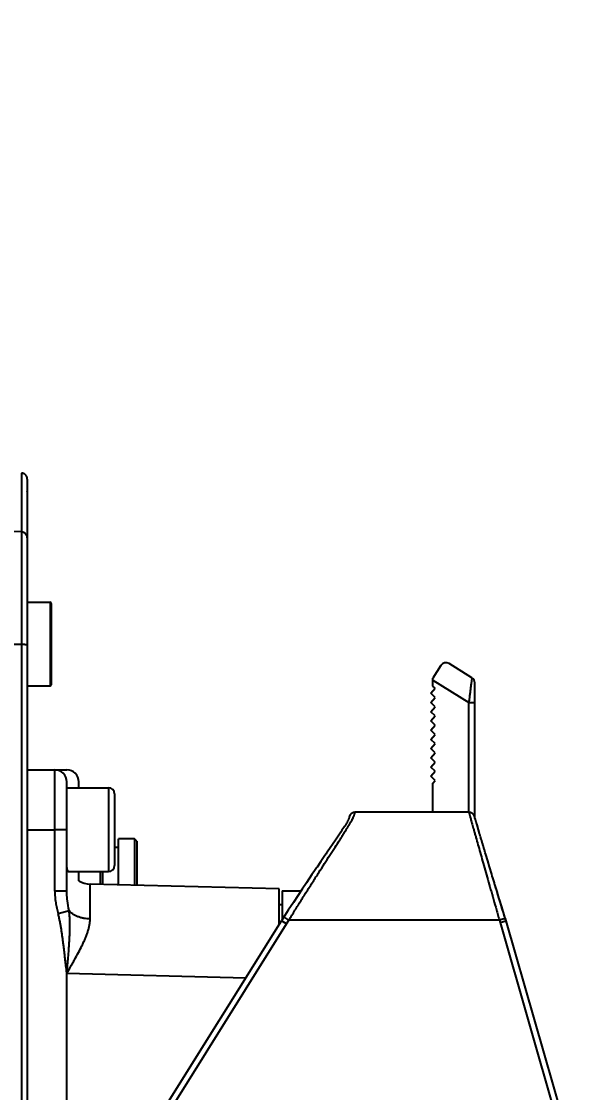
# Model space of a CAD drawing. Header units: millimetres. Extents: x 4086 to 8300, y 123 to 1549.
# Drawn here: x 7020.89 to 7032.7, y 660.12 to 682.49 of the extents above; entities that cross this region are included whole.
import ezdxf

# ---------------------------------------------------------------- set-up
doc = ezdxf.new("R2010")
doc.units = ezdxf.units.MM
doc.layers.add('外形图', color=7, linetype='Continuous')
doc.layers.add('尺寸标注', color=7, linetype='Continuous')
doc.styles.add('思源黑', font='SourceHanSansCN-Normal.ttf')
doc.dimstyles.new('尺寸标注_1_4比例', dxfattribs={"dimtxt": 7, "dimasz": 6, "dimexe": 2, "dimexo": 1.5, "dimgap": 1, "dimtad": 1, "dimdec": 1, "dimlfac": 4, "dimdsep": 46, "dimtxsty": '思源黑', "dimcen": 0.09, "dimadec": 0, "dimazin": 0, "dimtp": 0.01, "dimtm": 0.01, "dimtfac": 1, "dimtdec": 1, "dimtofl": 0, "dimtmove": 0, "dimatfit": 3, "dimfxl": 1, "dimtolj": 1, "dimarcsym": 0})

# ---------------------------------------------------------------- blocks, each defined once
blk = doc.blocks.new('*D965')
at = {"layer": 'Defpoints', "color": 0}
for p in [(7002.818, 720.237), (7020.981, 632.737), (7051.03, 632.737)]:
    blk.add_point(p, dxfattribs=at)
at = {"layer": '尺寸标注', "color": 0, "lineweight": -2}
for p, q in [((7004.318, 720.237), (7053.03, 720.237)), ((7051.03, 714.237), (7051.03, 638.737)), ((7022.481, 632.737), (7053.03, 632.737))]:
    blk.add_line(p, q, dxfattribs=at)
at = {"layer": '尺寸标注', "color": 0}
for points in [[(7052.03, 714.237), (7050.03, 714.237), (7051.03, 720.237)], [(7050.03, 638.737), (7052.03, 638.737), (7051.03, 632.737)]]:
    blk.add_solid(points, dxfattribs=at)
at = {"layer": '尺寸标注', "color": 0, "insert": (7046.401, 676.487), "char_height": 7, "attachment_point": 5, "rotation": 90, "style": '思源黑'}
blk.add_mtext('\\A1;350', dxfattribs=at)
blk = doc.blocks.new('*D973')
at = {"layer": 'Defpoints', "color": 0}
for p in [(6978.764, 855.112), (7014.387, 632.737), (7073.522, 632.737)]:
    blk.add_point(p, dxfattribs=at)
at = {"layer": '尺寸标注', "color": 0, "lineweight": -2}
for p, q in [((6980.264, 855.112), (7075.522, 855.112)), ((7073.522, 849.112), (7073.522, 638.737)), ((7015.887, 632.737), (7075.522, 632.737))]:
    blk.add_line(p, q, dxfattribs=at)
at = {"layer": '尺寸标注', "color": 0}
for points in [[(7074.522, 849.112), (7072.522, 849.112), (7073.522, 855.112)], [(7072.522, 638.737), (7074.522, 638.737), (7073.522, 632.737)]]:
    blk.add_solid(points, dxfattribs=at)
at = {"layer": '尺寸标注', "color": 0, "insert": (7068.898, 743.924), "char_height": 7, "attachment_point": 5, "rotation": 90, "style": '思源黑'}
blk.add_mtext('\\A1;889.5', dxfattribs=at)

msp = doc.modelspace()

# ---------------------------------------------------------------- linework, layer by layer
at = {"layer": '外形图'}
for p, q in [((7020.8912, 673.0563), (7020.8912, 632.8659)), ((7021.014, 672.9314), (7021.014, 632.8618)), ((7021.014, 672.676), (7021.014, 672.677)), ((7020.8912, 671.8279), (7020.2542, 671.8387)), ((7021.014, 670.3618), (7021.489, 670.3618)), ((7021.489, 670.3618), (7021.489, 668.6118)), ((7021.514, 670.3368), (7021.514, 668.6368)), ((7020.8912, 669.4756), (7012.5871, 669.4811)), ((7029.653, 669.0406), (7029.487, 668.7749)), ((7030.3033, 668.7817), (7029.8253, 669.0804)), ((7029.487, 668.6099), (7029.487, 668.7749)), ((7029.487, 668.737), (7030.237, 668.2683)), ((7030.362, 665.8758), (7030.362, 668.6757)), ((7021.014, 668.6118), (7021.489, 668.6118)), ((7029.4411, 668.4595), (7029.537, 668.564)), ((7029.537, 668.3715), (7029.4411, 668.4595)), ((7029.537, 668.564), (7029.487, 668.6099)), ((7029.4411, 668.267), (7029.537, 668.3715)), ((7029.537, 668.179), (7029.4411, 668.267)), ((7030.237, 665.9743), (7030.237, 668.2683)), ((7029.4411, 668.0745), (7029.537, 668.179)), ((7029.537, 667.9865), (7029.4411, 668.0745)), ((7029.4411, 667.882), (7029.537, 667.9865)), ((7029.537, 667.794), (7029.4411, 667.882)), ((7029.4411, 667.6895), (7029.537, 667.794)), ((7029.537, 667.6015), (7029.4411, 667.6895)), ((7029.4411, 667.497), (7029.537, 667.6015)), ((7029.537, 667.409), (7029.4411, 667.497)), ((7029.4411, 667.3045), (7029.537, 667.409)), ((7029.537, 667.2165), (7029.4411, 667.3045)), ((7029.4411, 667.112), (7029.537, 667.2165)), ((7029.537, 667.024), (7029.4411, 667.112)), ((7029.4411, 666.9195), (7029.537, 667.024)), ((7029.537, 666.8315), (7029.4411, 666.9195)), ((7021.014, 666.8618), (7021.839, 666.8618)), ((7021.589, 665.6117), (7021.589, 666.8618)), ((7029.4411, 666.727), (7029.537, 666.8315)), ((7029.537, 666.639), (7029.4411, 666.727)), ((7021.839, 664.3293), (7021.839, 666.6118)), ((7021.839, 666.4868), (7022.714, 666.4868)), ((7022.089, 666.4868), (7022.089, 666.6118)), ((7022.714, 666.4868), (7022.714, 664.7368)), ((7029.487, 666.5845), (7029.537, 666.639)), ((7029.487, 665.9743), (7029.487, 666.5845)), ((7022.839, 666.3618), (7022.839, 664.8618)), ((7027.6934, 665.7685), (7027.6875, 665.7583)), ((7027.7366, 665.863), (7027.7365, 665.8625)), ((7027.7367, 665.8634), (7027.7366, 665.863)), ((7027.7368, 665.8639), (7027.7367, 665.8634)), ((7027.7369, 665.8643), (7027.7368, 665.8639)), ((7027.737, 665.8647), (7027.7369, 665.8643)), ((7027.7371, 665.8654), (7027.737, 665.8647)), ((7027.7376, 665.8684), (7027.7371, 665.8654)), ((7027.7378, 665.8697), (7027.7376, 665.8684)), ((7027.738, 665.8707), (7027.7378, 665.8697)), ((7027.7382, 665.8718), (7027.738, 665.8707)), ((7027.7385, 665.873), (7027.7382, 665.8718)), ((7027.8371, 665.9719), (7027.8373, 665.972)), ((7030.2379, 665.9743), (7027.8617, 665.9743)), ((7030.3625, 665.8742), (7030.3616, 665.8771)), ((7030.3635, 665.8711), (7030.3625, 665.8742)), ((7030.3645, 665.8676), (7030.3635, 665.8711)), ((7030.3664, 665.8612), (7030.3645, 665.8676)), ((7030.3775, 665.8219), (7030.3664, 665.8612)), ((7030.3924, 665.7702), (7030.3775, 665.8219)), ((7030.4096, 665.7115), (7030.3924, 665.7702)), ((7021.839, 665.6118), (7021.589, 665.6117)), ((7021.589, 664.3296), (7021.589, 665.6111)), ((7027.5617, 665.5594), (7027.5328, 665.5159)), ((7027.5883, 665.5999), (7027.5617, 665.5594)), ((7027.6067, 665.6282), (7027.5883, 665.5999)), ((7027.6237, 665.6547), (7027.6067, 665.6282)), ((7027.6394, 665.6793), (7027.6237, 665.6547)), ((7027.649, 665.6947), (7027.6394, 665.6793)), ((7027.6581, 665.7092), (7027.649, 665.6947)), ((7027.6664, 665.7228), (7027.6581, 665.7092)), ((7027.674, 665.7354), (7027.6664, 665.7228)), ((7027.6811, 665.7472), (7027.674, 665.7354)), ((7027.6875, 665.7583), (7027.6811, 665.7472)), ((7030.4391, 665.6118), (7030.4096, 665.7115)), ((7030.4453, 665.591), (7030.4391, 665.6118)), ((7023.2515, 665.4243), (7022.919, 665.4243)), ((7022.919, 664.4623), (7022.919, 665.4243)), ((7023.3015, 665.3743), (7023.2515, 665.4243)), ((7023.2515, 665.4243), (7023.2515, 664.4536)), ((7023.3015, 665.3743), (7023.3015, 664.4522)), ((7027.4506, 665.3934), (7027.4045, 665.3253)), ((7027.4935, 665.457), (7027.4506, 665.3934)), ((7027.5328, 665.5159), (7027.4935, 665.457)), ((7030.476, 665.4881), (7030.4688, 665.5123)), ((7030.5366, 665.2844), (7030.5237, 665.3279)), ((7022.919, 665.2368), (7022.839, 665.2368)), ((7027.2549, 665.1053), (7027.2315, 665.0707)), ((7027.2666, 665.1225), (7027.2549, 665.1053)), ((7027.3549, 665.2525), (7027.2666, 665.1225)), ((7030.5825, 665.13), (7030.5729, 665.1621)), ((7030.5923, 665.0972), (7030.5825, 665.13)), ((7030.6332, 664.9601), (7030.5923, 665.0972)), ((7027.2315, 665.0707), (7027.1465, 664.9457)), ((7030.6713, 664.8336), (7030.6332, 664.9601)), ((7021.8776, 664.7368), (7022.714, 664.7368)), ((7022.089, 664.5448), (7022.089, 664.7368)), ((7022.5365, 664.7368), (7022.5365, 664.4723)), ((7022.5865, 664.7368), (7022.5865, 664.471)), ((7026.9604, 664.6732), (7026.8449, 664.5032)), ((7030.717, 664.6824), (7030.6713, 664.8336)), ((7030.7287, 664.6436), (7030.717, 664.6824)), ((7026.2765, 664.3743), (7022.3259, 664.4778)), ((7026.8449, 664.5032), (7026.7553, 664.3699)), ((7030.7406, 664.6045), (7030.7287, 664.6436)), ((7030.7526, 664.565), (7030.7406, 664.6045)), ((7030.7647, 664.5251), (7030.7526, 664.565)), ((7021.839, 664.3296), (7021.589, 664.3296)), ((7026.2765, 663.6371), (7026.2765, 664.3743)), ((7026.339, 664.3368), (7026.7332, 664.3368)), ((7026.339, 664.3368), (7026.339, 663.7362)), ((7026.6644, 664.2335), (7026.5729, 664.095)), ((7026.7553, 664.3699), (7026.6644, 664.2335)), ((7030.8722, 664.1712), (7030.8592, 664.2139)), ((7026.2765, 664.0493), (7026.339, 664.0493)), ((7026.5729, 664.095), (7026.4661, 663.932)), ((7030.8852, 664.1283), (7030.8722, 664.1712)), ((7030.8982, 664.0852), (7030.8852, 664.1283)), ((7030.9244, 663.9986), (7030.8982, 664.0852)), ((7031.0036, 663.7359), (7030.9244, 663.9986)), ((7021.6587, 663.8605), (7021.8855, 663.9248)), ((7026.4661, 663.932), (7026.3232, 663.7117)), ((7026.4802, 663.7243), (7026.3753, 663.7923)), ((7030.9962, 663.7603), (7030.8765, 663.7243)), ((7031.0036, 663.7359), (7030.9962, 663.7603)), ((7030.9975, 663.7561), (7031.0013, 663.7435)), ((7023.7549, 659.6017), (7026.3231, 663.7117)), ((7023.861, 659.5354), (7026.4292, 663.6455)), ((7026.4292, 663.6455), (7026.3232, 663.7117)), ((7026.4292, 663.6455), (7026.4802, 663.7243)), ((7030.8765, 663.7243), (7026.4802, 663.7243)), ((7030.8765, 663.7243), (7030.8911, 663.6758)), ((7030.8911, 663.6758), (7031.0108, 663.7117)), ((7030.8911, 663.6758), (7032.0898, 659.4953)), ((7031.0013, 663.7435), (7031.0036, 663.7359)), ((7031.0108, 663.7117), (7031.0036, 663.7359)), ((7031.0036, 663.7359), (7031.0061, 663.7273)), ((7031.0061, 663.7273), (7031.0108, 663.7117)), ((7031.0108, 663.7117), (7032.21, 659.5297)), ((7021.8389, 662.6163), (7025.5771, 662.5177))]:
    msp.add_line(p, q, dxfattribs=at)
for points in [[(7021.014, 672.9314), (7021.014, 672.9339), (7021.0139, 672.9364), (7021.0138, 672.9389), (7021.0136, 672.9414), (7021.0134, 672.944), (7021.0131, 672.9465), (7021.0128, 672.949), (7021.0124, 672.9515), (7021.012, 672.954), (7021.0115, 672.9564), (7021.011, 672.9589), (7021.0104, 672.9614), (7021.0097, 672.9638), (7021.0091, 672.9662), (7021.0083, 672.9686), (7021.0076, 672.971), (7021.0067, 672.9734), (7021.0059, 672.9758), (7021.0049, 672.9782), (7021.004, 672.9805), (7021.003, 672.9828), (7021.0019, 672.9851), (7021.0008, 672.9874), (7020.9996, 672.9896), (7020.9984, 672.9918), (7020.9972, 672.994), (7020.9959, 672.9962), (7020.9946, 672.9983), (7020.9932, 673.0004), (7020.9918, 673.0025), (7020.9903, 673.0046), (7020.9888, 673.0066), (7020.9873, 673.0086), (7020.9857, 673.0106), (7020.9841, 673.0125), (7020.9824, 673.0144), (7020.9807, 673.0163), (7020.979, 673.0181), (7020.9772, 673.0199), (7020.9754, 673.0217), (7020.9736, 673.0234), (7020.9717, 673.0251), (7020.9698, 673.0268), (7020.9679, 673.0284), (7020.9659, 673.0299), (7020.9639, 673.0315), (7020.9618, 673.033), (7020.9598, 673.0344), (7020.9577, 673.0358), (7020.9555, 673.0372), (7020.9534, 673.0385), (7020.9512, 673.0398), (7020.949, 673.041), (7020.9468, 673.0422), (7020.9445, 673.0434), (7020.9423, 673.0445), (7020.94, 673.0455), (7020.9377, 673.0465), (7020.9353, 673.0475), (7020.933, 673.0484), (7020.9306, 673.0492), (7020.9282, 673.0501), (7020.9258, 673.0508), (7020.9234, 673.0515), (7020.921, 673.0522), (7020.9185, 673.0528), (7020.916, 673.0534), (7020.9136, 673.0539), (7020.9111, 673.0544), (7020.9086, 673.0548), (7020.9061, 673.0552), (7020.9036, 673.0555), (7020.9011, 673.0558), (7020.8986, 673.056), (7020.8961, 673.0562), (7020.8935, 673.0563), (7020.8912, 673.0563)], [(7027.7365, 665.8625), (7027.7364, 665.8619), (7027.7363, 665.8615), (7027.7362, 665.8612), (7027.7361, 665.8608), (7027.736, 665.8604), (7027.7359, 665.86), (7027.7358, 665.8595), (7027.7357, 665.8591), (7027.7355, 665.8585), (7027.7354, 665.858), (7027.7352, 665.8574), (7027.735, 665.8567), (7027.7349, 665.8561), (7027.7346, 665.8553), (7027.7344, 665.8546), (7027.7342, 665.8538), (7027.7339, 665.8529), (7027.7336, 665.852), (7027.7333, 665.851), (7027.7329, 665.8499), (7027.7325, 665.8488), (7027.7321, 665.8476), (7027.7317, 665.8464), (7027.7312, 665.845), (7027.7306, 665.8436), (7027.73, 665.842), (7027.7294, 665.8403), (7027.7286, 665.8384), (7027.7277, 665.8363), (7027.7268, 665.834), (7027.7256, 665.8313), (7027.7243, 665.8284), (7027.723, 665.8253), (7027.7215, 665.822), (7027.7199, 665.8186), (7027.7182, 665.815), (7027.7163, 665.8113), (7027.7144, 665.8074), (7027.7124, 665.8034), (7027.7102, 665.7992), (7027.708, 665.795), (7027.7058, 665.7908), (7027.7035, 665.7866), (7027.7012, 665.7823), (7027.6988, 665.778), (7027.6962, 665.7734), (7027.6934, 665.7685)], [(7027.8614, 665.9743), (7027.86, 665.9743), (7027.8574, 665.9743), (7027.8549, 665.9742), (7027.8524, 665.974), (7027.8498, 665.9738), (7027.8473, 665.9735), (7027.8447, 665.9732), (7027.8422, 665.9728), (7027.8396, 665.9724), (7027.8371, 665.9719), (7027.8346, 665.9714), (7027.8321, 665.9708), (7027.8296, 665.9702), (7027.8271, 665.9696), (7027.8247, 665.9688), (7027.8223, 665.9681), (7027.8199, 665.9673), (7027.8176, 665.9664), (7027.8152, 665.9655), (7027.8129, 665.9645), (7027.8106, 665.9635), (7027.8083, 665.9625), (7027.806, 665.9614), (7027.8037, 665.9602), (7027.8014, 665.959), (7027.7992, 665.9577), (7027.7969, 665.9564), (7027.7947, 665.955), (7027.7926, 665.9536), (7027.7904, 665.9522), (7027.7883, 665.9507), (7027.7863, 665.9492), (7027.7843, 665.9477), (7027.7823, 665.9461), (7027.7804, 665.9445), (7027.7785, 665.9429), (7027.7767, 665.9413), (7027.775, 665.9397), (7027.7733, 665.938), (7027.7717, 665.9364), (7027.77, 665.9347), (7027.7685, 665.9329), (7027.7669, 665.9312), (7027.7654, 665.9294), (7027.764, 665.9276), (7027.7626, 665.9258), (7027.7612, 665.924), (7027.7599, 665.9223), (7027.7586, 665.9205), (7027.7575, 665.9187), (7027.7563, 665.917), (7027.7552, 665.9153), (7027.7542, 665.9137), (7027.7533, 665.9121), (7027.7524, 665.9105), (7027.7515, 665.909), (7027.7507, 665.9075), (7027.75, 665.9061), (7027.7493, 665.9047), (7027.7487, 665.9034), (7027.7481, 665.9022), (7027.7475, 665.9009), (7027.747, 665.8998), (7027.7465, 665.8986), (7027.746, 665.8975), (7027.7456, 665.8965), (7027.7451, 665.8955), (7027.7447, 665.8944), (7027.7444, 665.8935), (7027.744, 665.8925), (7027.7437, 665.8916), (7027.7433, 665.8907), (7027.743, 665.8898), (7027.7427, 665.8889), (7027.7425, 665.8881), (7027.7422, 665.8872), (7027.7419, 665.8864), (7027.7417, 665.8856), (7027.7414, 665.8848), (7027.7412, 665.884), (7027.741, 665.8833), (7027.7408, 665.8825), (7027.7406, 665.8818), (7027.7404, 665.8811), (7027.7402, 665.8804), (7027.74, 665.8796), (7027.7398, 665.8789), (7027.7396, 665.8783), (7027.7395, 665.8776), (7027.7393, 665.8769), (7027.7392, 665.8762), (7027.739, 665.8756), (7027.7389, 665.8749), (7027.7387, 665.8743), (7027.7385, 665.873)], [(7030.3616, 665.8771), (7030.3611, 665.8786), (7030.3607, 665.88), (7030.3602, 665.8814), (7030.3598, 665.8828), (7030.3593, 665.8842), (7030.3588, 665.8856), (7030.3583, 665.8869), (7030.3578, 665.8883), (7030.3573, 665.8896), (7030.3568, 665.8909), (7030.3563, 665.8921), (7030.3559, 665.8932), (7030.3554, 665.8944), (7030.3549, 665.8955), (7030.3545, 665.8966), (7030.354, 665.8977), (7030.3535, 665.8988), (7030.353, 665.8998), (7030.3525, 665.9009), (7030.352, 665.902), (7030.3514, 665.9031), (7030.3509, 665.9041), (7030.3503, 665.9052), (7030.3498, 665.9063), (7030.3492, 665.9074), (7030.3486, 665.9084), (7030.348, 665.9095), (7030.3474, 665.9106), (7030.3467, 665.9117), (7030.3461, 665.9128), (7030.3454, 665.9139), (7030.3447, 665.915), (7030.344, 665.9161), (7030.3433, 665.9173), (7030.3425, 665.9184), (7030.3417, 665.9196), (7030.3409, 665.9208), (7030.34, 665.9219), (7030.3392, 665.9231), (7030.3382, 665.9244), (7030.3373, 665.9256), (7030.3363, 665.9268), (7030.3353, 665.9281), (7030.3342, 665.9294), (7030.3332, 665.9307), (7030.332, 665.932), (7030.3308, 665.9333), (7030.3296, 665.9346), (7030.3283, 665.936), (7030.327, 665.9373), (7030.3257, 665.9386), (7030.3244, 665.9398), (7030.3232, 665.941), (7030.3218, 665.9422), (7030.3204, 665.9435), (7030.3189, 665.9447), (7030.3174, 665.946), (7030.3158, 665.9473), (7030.3141, 665.9486), (7030.3123, 665.9499), (7030.3105, 665.9512), (7030.3086, 665.9525), (7030.3067, 665.9538), (7030.3047, 665.9551), (7030.3026, 665.9564), (7030.3005, 665.9576), (7030.2983, 665.9588), (7030.2961, 665.96), (7030.2939, 665.9612), (7030.2916, 665.9623), (7030.2893, 665.9633), (7030.287, 665.9644), (7030.2846, 665.9653), (7030.2823, 665.9662), (7030.28, 665.9671), (7030.2777, 665.9679), (7030.2754, 665.9686), (7030.273, 665.9693), (7030.2706, 665.97), (7030.2681, 665.9707), (7030.2656, 665.9712), (7030.2631, 665.9718), (7030.2606, 665.9723), (7030.2581, 665.9727), (7030.2555, 665.9731), (7030.2529, 665.9734), (7030.2503, 665.9737), (7030.2478, 665.974), (7030.2452, 665.9741), (7030.2426, 665.9743), (7030.24, 665.9743), (7030.2379, 665.9743)], [(7030.4618, 665.5357), (7030.4485, 665.5803), (7030.4453, 665.591)], [(7027.4045, 665.3253), (7027.3752, 665.2823), (7027.3549, 665.2525)], [(7030.4688, 665.5123), (7030.4653, 665.5241), (7030.4618, 665.5357)], [(7030.4911, 665.4373), (7030.4873, 665.4502), (7030.4835, 665.463), (7030.476, 665.4881)], [(7030.5237, 665.3279), (7030.5194, 665.3421), (7030.5152, 665.3562), (7030.5111, 665.3701), (7030.507, 665.3838), (7030.503, 665.3974), (7030.499, 665.4109), (7030.4911, 665.4373)], [(7030.5729, 665.1621), (7030.5636, 665.1937), (7030.5589, 665.2092), (7030.5544, 665.2245), (7030.5499, 665.2397), (7030.5454, 665.2547), (7030.541, 665.2696), (7030.5366, 665.2844)], [(7027.1465, 664.9457), (7027.0694, 664.8327), (7027.0562, 664.8134), (7027.0429, 664.7939), (7027.0294, 664.7742), (7027.0159, 664.7544), (7026.9604, 664.6732)], [(7030.8144, 664.3615), (7030.7893, 664.4441), (7030.7831, 664.4645), (7030.7769, 664.4848), (7030.7708, 664.505), (7030.7647, 664.5251)], [(7030.8399, 664.2776), (7030.8335, 664.2987), (7030.8271, 664.3197), (7030.8207, 664.3406), (7030.8144, 664.3615)], [(7030.8592, 664.2139), (7030.8527, 664.2352), (7030.8399, 664.2776)]]:
    msp.add_lwpolyline(points, dxfattribs=at)
for centre, radius, start, end in [((7021.489, 670.3368), 0.025, 0, 90), ((7029.759, 668.9743), 0.125, 58, 148), ((7030.237, 668.6757), 0.125, 0, 58), ((7021.489, 668.6368), 0.025, 270, 0), ((7021.589, 666.6118), 0.25, 0, 90), ((7021.839, 666.6118), 0.25, 0, 90), ((7022.714, 666.3618), 0.125, 0, 90), ((7027.8631, 665.8468), 0.128, 118.25182, 123.65953), ((7027.8627, 665.8475), 0.1272, 117.84678, 118.2471), ((7027.8619, 665.8491), 0.1254, 112.50685, 117.85413), ((7027.8616, 665.848), 0.1264, 95.73001, 101.1096), ((7027.8616, 665.8484), 0.126, 95.53486, 95.72875), ((7027.8615, 665.8496), 0.1247, 90.02382, 95.54071), ((7022.714, 664.8618), 0.125, 270, 0), ((7022.339, 664.9776), 0.5, 239.98869, 268.4997), ((6805.6069, 595.8657), 235.3933, 16.775293, 16.931073)]:
    msp.add_arc(centre, radius, start, end, dxfattribs=at)
for points, knots in [([(7021.014, 671.7056), (7021.014, 671.7135), (7021.0124, 671.7294), (7021.0054, 671.7523), (7020.994, 671.7734), (7020.9787, 671.7919), (7020.96, 671.8072), (7020.9386, 671.8187), (7020.9154, 671.8259), (7020.8993, 671.8277), (7020.8912, 671.8279)], [0, 0, 0, 0, 0.1236494, 0.2475033, 0.371736, 0.4964634, 0.6217268, 0.7474879, 0.8736346, 1, 1, 1, 1]), ([(7021.014, 669.4708), (7021.014, 669.4709), (7021.0138, 669.4711), (7021.013, 669.4715), (7021.0113, 669.4718), (7021.0084, 669.4723), (7021.0044, 669.4727), (7020.9992, 669.4731), (7020.9931, 669.4735), (7020.986, 669.4738), (7020.9779, 669.4742), (7020.969, 669.4745), (7020.9557, 669.4749), (7020.9378, 669.4752), (7020.915, 669.4755), (7020.8992, 669.4756), (7020.8912, 669.4756)], [0, 0, 0, 0, 0.0022164, 0.0062545, 0.021015, 0.0449593, 0.0779707, 0.1197766, 0.1700014, 0.2281826, 0.2937788, 0.3661767, 0.4446979, 0.6171113, 0.8045556, 1, 1, 1, 1]), ([(7030.3033, 668.7817), (7030.3032, 668.7817), (7030.303, 668.7814), (7030.3029, 668.781), (7030.3027, 668.7801), (7030.3025, 668.7789), (7030.3022, 668.7773), (7030.3018, 668.7754), (7030.3015, 668.7731), (7030.3009, 668.7694), (7030.3, 668.764), (7030.2989, 668.7564), (7030.2976, 668.7476), (7030.2962, 668.7375), (7030.2947, 668.7262), (7030.293, 668.7137), (7030.2912, 668.7002), (7030.2885, 668.6803), (7030.285, 668.6533), (7030.2805, 668.6186), (7030.2757, 668.5811), (7030.2707, 668.5411), (7030.2654, 668.499), (7030.2599, 668.4551), (7030.2543, 668.4098), (7030.2466, 668.3473), (7030.2409, 668.3001), (7030.237, 668.2683)], [0, 0, 0, 0, 0.0003342, 0.0013298, 0.0030216, 0.0054078, 0.008483, 0.0122405, 0.0166737, 0.0217755, 0.0339564, 0.0487261, 0.066027, 0.0857841, 0.1078709, 0.132151, 0.1584885, 0.1867464, 0.24848, 0.3163497, 0.3896453, 0.4677162, 0.5499121, 0.6355825, 0.724077, 0.814745, 1, 1, 1, 1]), ([(7030.237, 668.2683), (7030.2446, 668.2683), (7030.2599, 668.2683), (7030.2827, 668.2678), (7030.3046, 668.267), (7030.3216, 668.2661), (7030.3337, 668.2652), (7030.3413, 668.2645), (7030.3477, 668.2637), (7030.3528, 668.2629), (7030.3564, 668.2622), (7030.3586, 668.2617), (7030.3598, 668.2613), (7030.3608, 668.2609), (7030.3616, 668.2604), (7030.362, 668.2599), (7030.362, 668.2596)], [0, 0, 0, 0, 0.1804603, 0.365088, 0.5428361, 0.7016637, 0.7705421, 0.8309564, 0.8821826, 0.923824, 0.9558255, 0.968293, 0.9784968, 0.9865438, 0.9926019, 1, 1, 1, 1]), ([(7026.4802, 663.7243), (7026.5012, 663.7587), (7026.5431, 663.8272), (7026.6271, 663.9636), (7026.7321, 664.1325), (7026.8578, 664.3324), (7026.9823, 664.5279), (7027.1044, 664.7178), (7027.2227, 664.901), (7027.3355, 665.0763), (7027.4416, 665.2419), (7027.5257, 665.3728), (7027.5885, 665.4713), (7027.6318, 665.5398), (7027.6723, 665.6044), (7027.7096, 665.6647), (7027.7435, 665.7204), (7027.7734, 665.7712), (7027.7989, 665.8169), (7027.8169, 665.8519), (7027.8288, 665.877), (7027.8362, 665.8936), (7027.8425, 665.9087), (7027.8477, 665.9223), (7027.852, 665.9343), (7027.8553, 665.9447), (7027.8578, 665.9536), (7027.8593, 665.96), (7027.8603, 665.9643), (7027.8608, 665.9669), (7027.8611, 665.9692), (7027.8614, 665.971), (7027.8616, 665.9724), (7027.8616, 665.9733), (7027.8616, 665.9739), (7027.8616, 665.9741), (7027.8616, 665.9743), (7027.8615, 665.9743)], [0, 0, 0, 0, 0.0456125, 0.0911563, 0.1817622, 0.2712706, 0.3591253, 0.4447419, 0.5274702, 0.6065751, 0.6812669, 0.7506883, 0.7831081, 0.8138222, 0.8426898, 0.8695607, 0.8942686, 0.9166388, 0.9364928, 0.953673, 0.9612335, 0.9681039, 0.9742855, 0.97978, 0.9845929, 0.9887328, 0.99221, 0.9950341, 0.9962041, 0.9972142, 0.9980657, 0.9987602, 0.9992986, 0.9996817, 0.9998155, 0.9999115, 1, 1, 1, 1]), ([(7030.2378, 665.9743), (7030.238, 665.9743), (7030.2383, 665.9741), (7030.2387, 665.9735), (7030.2392, 665.9726), (7030.24, 665.9707), (7030.2411, 665.9674), (7030.2427, 665.9624), (7030.2445, 665.956), (7030.2467, 665.9483), (7030.2492, 665.9391), (7030.252, 665.9286), (7030.2552, 665.9167), (7030.2588, 665.9034), (7030.2628, 665.8888), (7030.2688, 665.8666), (7030.2773, 665.8357), (7030.2886, 665.7946), (7030.3015, 665.7485), (7030.3158, 665.6975), (7030.3315, 665.6418), (7030.3485, 665.5814), (7030.3667, 665.5166), (7030.3933, 665.4219), (7030.4292, 665.2939), (7030.4754, 665.1298), (7030.5253, 664.9529), (7030.5788, 664.765), (7030.6352, 664.568), (7030.6939, 664.3636), (7030.7541, 664.1537), (7030.8049, 663.9761), (7030.8458, 663.8325), (7030.8663, 663.7604), (7030.8765, 663.7243)], [0, 0, 0, 0, 0.0001786, 0.0004786, 0.0009197, 0.0015077, 0.0031321, 0.0053612, 0.0081984, 0.0116458, 0.0157036, 0.0203702, 0.0256432, 0.0315193, 0.0379949, 0.0450653, 0.0609702, 0.0791899, 0.0996699, 0.1223423, 0.1471349, 0.1739711, 0.2027713, 0.2334536, 0.3001215, 0.3732586, 0.4521098, 0.5358862, 0.6237735, 0.7149507, 0.8085954, 0.9038858, 0.9518914, 1, 1, 1, 1]), ([(7021.014, 665.6107), (7021.0619, 665.6107), (7021.1578, 665.6109), (7021.3494, 665.6111), (7021.4932, 665.6111), (7021.589, 665.6111)], [0, 0, 0, 0, 0.25, 0.5, 1, 1, 1, 1]), ([(7021.839, 664.8249), (7021.839, 664.818), (7021.8398, 664.8052), (7021.843, 664.7872), (7021.8478, 664.772), (7021.8536, 664.7595), (7021.8599, 664.7498), (7021.8654, 664.7436), (7021.8696, 664.74), (7021.8725, 664.7383), (7021.8751, 664.7371), (7021.8768, 664.7368), (7021.8776, 664.7368)], [0, 0, 0, 0, 0.201865, 0.3803654, 0.5367724, 0.6718272, 0.7857173, 0.8781858, 0.9163477, 0.9491489, 0.976828, 1, 1, 1, 1]), ([(7022.3266, 663.7481), (7022.3263, 663.802), (7022.326, 663.8807), (7022.3256, 663.9828), (7022.3253, 664.0528), (7022.3251, 664.1182), (7022.325, 664.1785), (7022.3248, 664.2338), (7022.3248, 664.2837), (7022.3248, 664.3281), (7022.3248, 664.3615), (7022.3248, 664.3854), (7022.3249, 664.4012), (7022.3249, 664.4155), (7022.325, 664.4284), (7022.3251, 664.4398), (7022.3252, 664.4497), (7022.3252, 664.457), (7022.3253, 664.4621), (7022.3254, 664.4653), (7022.3254, 664.4682), (7022.3255, 664.4707), (7022.3256, 664.4728), (7022.3256, 664.4746), (7022.3257, 664.4758), (7022.3257, 664.4766), (7022.3258, 664.477), (7022.3258, 664.4773), (7022.3258, 664.4776), (7022.3259, 664.4777), (7022.3259, 664.4778), (7022.3259, 664.4778)], [0, 0, 0, 0, 0.2215768, 0.3237541, 0.41979, 0.5093836, 0.5922344, 0.6680418, 0.7365052, 0.7973555, 0.8504504, 0.8740549, 0.8956792, 0.9153092, 0.9329312, 0.9485314, 0.9620959, 0.9736111, 0.9785958, 0.9830631, 0.9870113, 0.9904385, 0.9933433, 0.995724, 0.9975792, 0.9983093, 0.9989077, 0.9993743, 0.9997096, 0.999915, 1, 1, 1, 1]), ([(7021.589, 664.3296), (7021.589, 664.2899), (7021.5923, 664.2106), (7021.6062, 664.0924), (7021.6283, 663.9756), (7021.6479, 663.8987), (7021.6587, 663.8605)], [0, 0, 0, 0, 0.2506195, 0.5000592, 0.7495621, 1, 1, 1, 1]), ([(7021.8855, 663.9248), (7021.8714, 663.9926), (7021.8539, 664.0942), (7021.8413, 664.2296), (7021.839, 664.2962), (7021.839, 664.3293)], [0, 0, 0, 0, 0.509829, 0.7568095, 1, 1, 1, 1]), ([(7021.8389, 662.6163), (7021.833, 662.6684), (7021.8242, 662.7465), (7021.8125, 662.8507), (7021.8038, 662.9289), (7021.7949, 663.007), (7021.7858, 663.0851), (7021.7765, 663.1632), (7021.767, 663.2412), (7021.7569, 663.3192), (7021.7462, 663.3971), (7021.7346, 663.4749), (7021.7223, 663.5526), (7021.7091, 663.6301), (7021.6945, 663.7074), (7021.6781, 663.7843), (7021.6655, 663.8352), (7021.6587, 663.8605)], [0, 0, 0, 0, 0.1249996, 0.1874995, 0.2499993, 0.3124991, 0.374999, 0.437499, 0.4999989, 0.562499, 0.6249991, 0.6874993, 0.7499994, 0.8124998, 0.8749998, 0.9375001, 1, 1, 1, 1]), ([(7021.839, 662.6155), (7021.8444, 662.6705), (7021.8522, 662.7531), (7021.8621, 662.8633), (7021.8716, 662.9734), (7021.8804, 663.0835), (7021.8882, 663.1935), (7021.8934, 663.2759), (7021.8978, 663.3582), (7021.9013, 663.4403), (7021.9036, 663.5223), (7021.9045, 663.604), (7021.9038, 663.6853), (7021.9015, 663.7528), (7021.8983, 663.8064), (7021.8941, 663.8593), (7021.8896, 663.8987), (7021.8855, 663.9248)], [0, 0, 0, 0, 0.1264554, 0.1896531, 0.2528153, 0.3789954, 0.4419871, 0.5048867, 0.5676702, 0.6303131, 0.6927906, 0.7550632, 0.8170609, 0.878676, 0.90929, 0.9397373, 1, 1, 1, 1]), ([(7022.3266, 663.7481), (7022.3055, 663.7484), (7022.2626, 663.7507), (7022.1983, 663.7594), (7022.1342, 663.7737), (7022.0824, 663.7906), (7022.0428, 663.8071), (7022.0146, 663.8207), (7021.988, 663.8355), (7021.9633, 663.8515), (7021.9406, 663.8685), (7021.9137, 663.8919), (7021.8959, 663.9113), (7021.8855, 663.9248)], [0, 0, 0, 0, 0.1292938, 0.2625059, 0.3970624, 0.5304267, 0.5957437, 0.6596455, 0.7217983, 0.7819219, 0.8398802, 0.8956008, 1, 1, 1, 1]), ([(7021.8389, 662.6163), (7021.8672, 662.6638), (7021.9092, 662.7353), (7021.964, 662.8311), (7022.0178, 662.9265), (7022.0829, 663.0454), (7022.1444, 663.1649), (7022.1902, 663.2604), (7022.222, 663.3314), (7022.251, 663.4022), (7022.2764, 663.4727), (7022.2978, 663.5427), (7022.3141, 663.6121), (7022.3245, 663.6804), (7022.3268, 663.7258), (7022.3266, 663.7481)], [0, 0, 0, 0, 0.1334034, 0.199889, 0.2661216, 0.3974703, 0.5266703, 0.5901841, 0.6527902, 0.7143276, 0.7746215, 0.8334903, 0.8907542, 0.9462723, 1, 1, 1, 1]), ([(7021.8389, 642.8578), (7021.8389, 646.1509), (7021.8391, 651.0905), (7021.839, 657.6767), (7021.8389, 660.9698), (7021.8389, 662.6163)], [0, 0, 0, 0, 0.5, 0.75, 1, 1, 1, 1])]:
    msp.add_open_spline(points, degree=3, knots=knots, dxfattribs=at)

# ---------------------------------------------------------------- dimensions: what is measured, and where the dimension line sits
at = {"layer": '尺寸标注'}
for base, p1, p2, picture, middle in [((7073.5221, 632.7368), (6978.764, 855.1118), (7014.3874, 632.7368), '*D973', (7068.8978, 743.9243)), ((7051.0298, 632.7368), (7002.8178, 720.2368), (7020.9805, 632.7368), '*D965', (7046.4007, 676.4868))]:
    dim = msp.add_linear_dim(base=base, p1=p1, p2=p2, angle=90, dimstyle='尺寸标注_1_4比例', dxfattribs=at)
    dim.commit()
    dim.dimension.update_dxf_attribs({"geometry": picture, "text_midpoint": middle})

doc.saveas('drawing.dxf')
